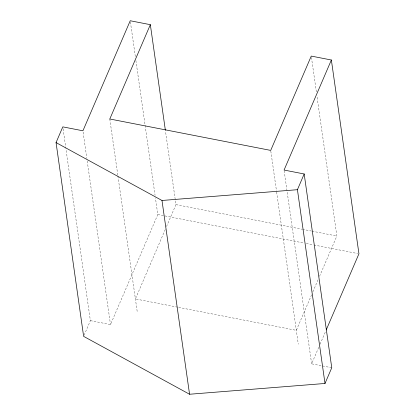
<?xml version="1.0" encoding="UTF-8"?>
<svg xmlns="http://www.w3.org/2000/svg" width="415" height="415" viewBox="0 0 415 415"><rect width="100%" height="100%" fill="white"/><g stroke="black" fill="none" stroke-linecap="round" stroke-linejoin="round"><path stroke-width="0.31" stroke-dasharray="2.08 1.56" d="M84.131 335.201L90.387 320.645L65.918 148.684M90.387 320.645L110.504 324.572L157.804 214.529L155.428 197.846M165.237 229.526L135.404 298.935L177.381 307.126M166.514 226.559L175.95 204.611L165.466 130.974M311.618 294.749L296.32 330.34L178.019 307.25M312.894 291.781L318.248 279.321M319.524 276.354L336.861 236.016L316.904 95.782M331.761 367.752L311.644 363.825L319.062 346.577M320.084 344.196L325.708 331.113M175.95 204.611L301.881 229.189M302.519 229.313L311.421 231.051M312.059 231.176L336.861 236.016M157.804 214.529L303.744 243.008M306.28 243.506L313.263 244.866M313.896 244.99L357.678 253.534M311.437 57.363L316.448 92.581M284.161 170.69L311.644 363.825M270.803 151.044L276.546 191.388M276.634 192.026L298.292 344.18M130.409 22.031L135.43 57.322M135.887 60.533L155.065 195.278M109.799 118.996L117.819 175.348M117.907 175.991L137.375 312.775M83.109 132.079L86.849 158.385M87.217 160.953L110.504 324.572M63.085 128.79L65.824 148.041"/><path stroke-width="0.62" d="M150.339 24.677L109.799 118.996L270.71 150.401L311.255 56.082L331.367 60.004L284.068 170.051L304.179 173.973L331.761 367.752L325.002 383.47L189.562 394.25L83.633 336.368L56.051 142.589L62.81 126.866L82.927 130.792L130.227 20.75L150.339 24.677L165.378 130.331M325.002 383.47L297.425 189.697L304.179 173.973M326.221 329.92L358.949 253.783L331.367 60.004M56.051 142.589L161.985 200.471L297.425 189.697M161.985 200.471L189.562 394.25"/></g></svg>
